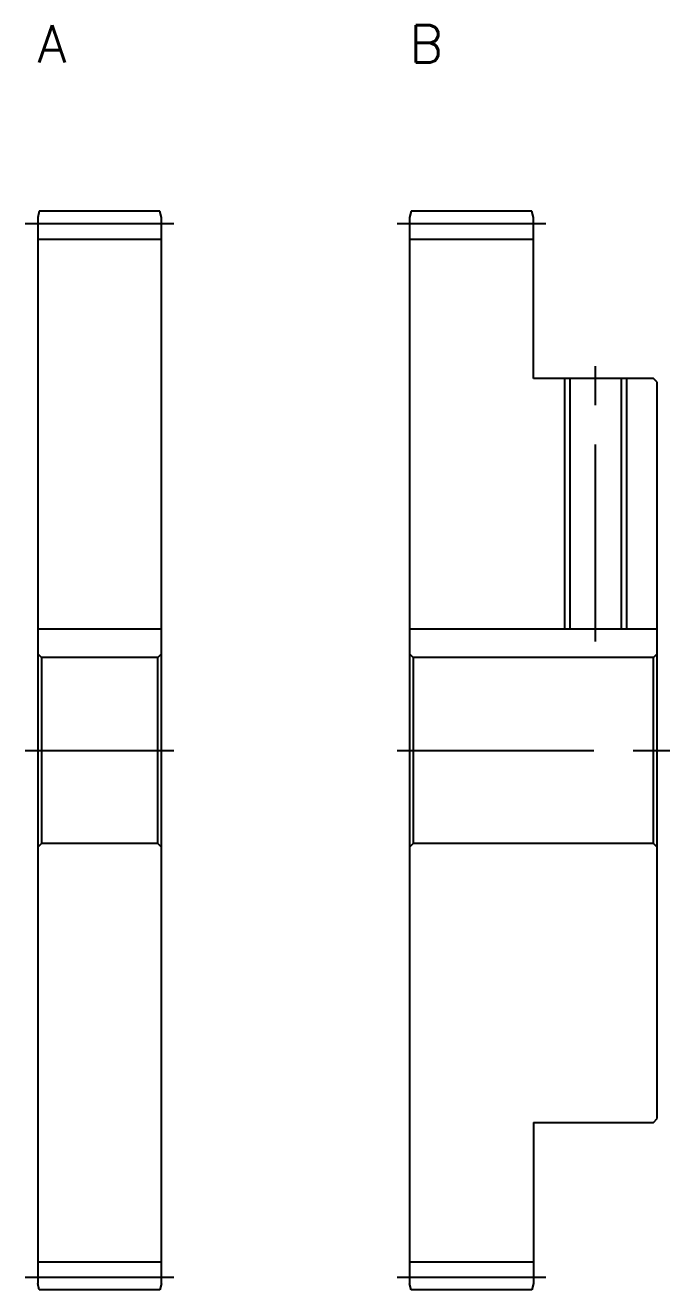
# Model space of a CAD drawing. Extents: x -1 to 158, y -13 to 112.
# Drawn here: x 106 to 158, y 10 to 112 of the extents above; entities that cross this region are included whole.
import ezdxf

# ---------------------------------------------------------------- set-up
doc = ezdxf.new("R2010")
doc.units = 0
doc.header["$LTSCALE"] = 0.5
doc.linetypes.add('CENTER', pattern=[50.8, 31.75, -6.35, 6.35, -6.35])
for name, color, linetype in [('MSM_CENTER', 1, 'CENTER'), ('MSM_CONTINUOUS', 7, 'CONTINUOUS'), ('MSM_NARROW', 5, 'CONTINUOUS'), ('MSM_PART_NUMBER', 7, 'CONTINUOUS')]:
    doc.layers.add(name, color=color, linetype=linetype)
doc.styles.get("Standard").update_dxf_attribs({"font": 'txt.shx', "height": 2, "bigfont": 'bigfont.shx'})

# ---------------------------------------------------------------- blocks, each defined once
blk = doc.blocks.new('*U6')
at = {"layer": 'MSM_PART_NUMBER'}
blk.add_text('A', height=3, dxfattribs=at).set_placement((107, 109))
blk = doc.blocks.new('*U7')
at = {"layer": 'MSM_PART_NUMBER'}
blk.add_text('B', height=3, dxfattribs=at).set_placement((137, 109))

msp = doc.modelspace()

# ---------------------------------------------------------------- linework, layer by layer
at = {"layer": 'MSM_CENTER'}
for p, q in [((106, 96), (118, 96)), ((136, 96), (148, 96)), ((152, 62.3), (152, 84.5)), ((106, 53.5), (118, 53.5)), ((136, 53.5), (158, 53.5)), ((106, 11), (118, 11)), ((136, 11), (148, 11))]:
    msp.add_line(p, q, dxfattribs=at)
at = {"layer": 'MSM_CONTINUOUS'}
for p, q in [((107.13, 97), (107, 96.5)), ((116.87, 97), (107.13, 97)), ((117, 96.5), (116.87, 97)), ((137.13, 97), (137, 96.5)), ((146.87, 97), (137.13, 97)), ((147, 96.5), (146.87, 97)), ((107, 96.5), (107, 10.5)), ((117, 10.5), (117, 96.5)), ((137, 96.5), (137, 10.5)), ((147, 83.5), (147, 96.5)), ((107, 94.75), (117, 94.75)), ((137, 94.75), (147, 94.75)), ((156.7, 83.5), (147, 83.5)), ((149.93, 83.5), (149.93, 63.3)), ((154.07, 83.5), (154.07, 63.3)), ((157, 83.2), (156.7, 83.5)), ((157, 23.8), (157, 83.2)), ((107, 63.3), (117, 63.3)), ((137, 63.3), (157, 63.3)), ((107.3, 61), (107, 61.3)), ((117, 61.3), (116.7, 61)), ((137.3, 61), (137, 61.3)), ((157, 61.3), (156.7, 61)), ((116.7, 61), (107.3, 61)), ((107.3, 61), (107.3, 46)), ((116.7, 46), (116.7, 61)), ((156.7, 61), (137.3, 61)), ((137.3, 61), (137.3, 46)), ((156.7, 46), (156.7, 61)), ((107.3, 46), (107, 45.7)), ((116.7, 46), (107.3, 46)), ((117, 45.7), (116.7, 46)), ((137.3, 46), (137, 45.7)), ((156.7, 46), (137.3, 46)), ((157, 45.7), (156.7, 46)), ((147, 23.5), (147, 10.5)), ((147, 23.5), (156.7, 23.5)), ((156.7, 23.5), (157, 23.8)), ((107, 12.25), (117, 12.25)), ((137, 12.25), (147, 12.25)), ((107.13, 10), (107, 10.5)), ((117, 10.5), (116.87, 10)), ((137.13, 10), (137, 10.5)), ((147, 10.5), (146.87, 10)), ((116.87, 10), (107.13, 10)), ((146.87, 10), (137.13, 10))]:
    msp.add_line(p, q, dxfattribs=at)
at = {"layer": 'MSM_NARROW'}
for p, q in [((149.5, 83.5), (149.5, 63.3)), ((154.5, 83.5), (154.5, 63.3))]:
    msp.add_line(p, q, dxfattribs=at)

# ---------------------------------------------------------------- block references
at = {"layer": 'MSM_CONTINUOUS'}
for name in ['*U6', '*U7']:
    msp.add_blockref(name, (0, 0), dxfattribs=at)

doc.saveas('drawing.dxf')
